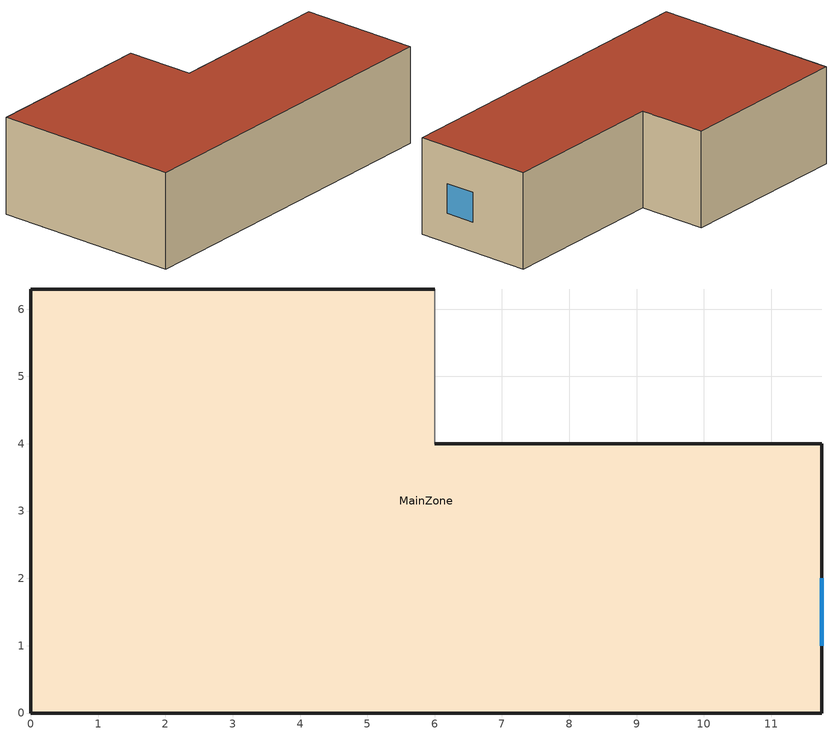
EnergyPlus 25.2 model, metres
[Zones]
MainZone
 floor outside (External_Wall_Cons): 0,0 0,6.3 6,6.3 6,4 11.75,4 11.75,0 z0
 wall outside (External_Wall_Cons): 6,6.3 0,6.3 0,0 11.75,0 11.75,4 6,4 z0:3.25
 wall adiabatic (External_Wall_Cons): 6,4 6,6.3 z0:3.25
 window (DoublePane_Cons): 11.75,1 11.75,2 z1:2
 roof outside (External_Wall_Cons): 0,0 11.75,0 11.75,4 6,4 6,6.3 0,6.3 z3.25
[Building]
Recuperator Room: North Axis {deg}=0; Terrain=City; Loads Convergence Tolerance Value=0.04; Temperature Convergence Tolerance Value {deltaC}=0.4; Solar Distribution=FullExterior; Maximum Number of Warmup Days=25; Minimum Number of Warmup Days=6
[Site:Location]
Kyiv_UA: 50.45, 30.52, 2, 179
[Material]
Concrete_Mat: MediumRough, 0.38, 1.74, 2400, 840, 0.9, 0.7, 0.7
Insulation_Layer: Rough, 0.1, 0.04, 50, 1200, 0.9, 0.7, 0.7
Gypsum_Board: Smooth, 0.012, 0.16, 800, 1090, 0.9, 0.7, 0.7
[WindowMaterial:SimpleGlazingSystem]
Glass_Mat: U-Factor {W/m2-K}=2.7; Solar Heat Gain Coefficient=0.7; Visible Transmittance=0.8
[Construction]
External_Wall_Cons: Concrete_Mat, Insulation_Layer, Gypsum_Board
DoublePane_Cons: Glass_Mat
[Zone]
MainZone: 0, 0, 0, 0, 1, 1, 3.25, 197.6
[People]
Lab_Students: Zone=MainZone; Number of People Schedule=Lab_Occupancy_Sched; Number of People Calculation Method=People; Number of People=5; Fraction Radiant=0.3; Sensible Heat Fraction=autocalculate; Activity Level Schedule=ActivityLevel; Carbon Dioxide Generation Rate {m3/s-W}=3.82E-8
[ElectricEquipment] Zone=MainZone; Schedule=Equipment_Activity_Sched; Design Level Calculation Method=EquipmentLevel; Fraction Latent=0
Name | Design Level {W} (4x300W) | Fraction Radiant | Fraction Lost | Design Level {W}
Workstations | 1200 | 0.3 | 0.2
3D_Printer_Heat |  | 0.2 | 0.1 | 500
[Lights]
Lab_Lights: Zone=MainZone; Schedule=Lab_Occupancy_Sched; Design Level Calculation Method=Watts/Area; Watts per Zone Floor Area=10; Return Air Fraction=0; Fraction Radiant=0.4; Fraction Visible=0.2; Fraction Replaceable=1
[ZoneContaminantSourceAndSink:Generic:Constant] Zone=MainZone; Schedule=Irregular_Lab_Work; Efficiency of Removal=0; Multiplier=AlwaysOn
Name | Design Generation Rate {m3/s}
Soldering_Emissions | 0.01
Printer_Dust | 0.002
[DesignSpecification:OutdoorAir]
Lab_OutdoorAir_Spec: Outdoor Air Method=Sum; Outdoor Air Flow per Person {m3/s}=0.008; Outdoor Air Flow per Zone Floor Area {m3/s}=0.001
[Controller:MechanicalVentilation]
Lab_Vent_Controller: Availability Schedule=AlwaysOn; Demand Controlled Ventilation=Yes; Baseline Method=IndoorAirQualityProcedure; Zone 1=MainZone; Design Specification Outdoor Air Object Name 1=Lab_OutdoorAir_Spec
[ZoneHVAC:EnergyRecoveryVentilator]
Lab_Recuperator: Availability Schedule=AlwaysOn; Heat Exchanger=Lab_HX; Supply Air Flow Rate {m3/s}=0.04167; Exhaust Air Flow Rate {m3/s}=0.04167; Supply Air Fan=Supply_Fan; Exhaust Air Fan=Exhaust_Fan
[HeatExchanger:AirToAir:SensibleAndLatent]
Lab_HX: Availability Schedule=AlwaysOn; Nominal Supply Air Flow Rate {m3/s}=0.04167; Nominal Sensible Effectiveness at 100% Heating Air Flow=0.85; Nominal Latent Effectiveness at 100% Heating Air Flow=0.85; Nominal Sensible Effectiveness at 100% Cooling Air Flow=0.85; Nominal Latent Effectiveness at 100% Cooling Air Flow=0.85
[Fan:SystemModel] Availability Schedule=AlwaysOn; Design Maximum Air Flow Rate {m3/s}=0.04167; Speed Control Method=Continuous; Electric Power Minimum Flow Rate Fraction=0.1; Design Pressure Rise {Pa}=75; Motor Efficiency=0.9; Motor In Air Stream Fraction=1; Design Electrical Power Consumption=autocalculate; Design Power Sizing Method=PowerPerFlowPerPressure; Electric Power Per Unit Flow Rate Per Unit Pressure=1.66667; Fan Total Efficiency=0.7; Electric Power Function of Flow Fraction Curve=FanPowerCurve
Supply_Fan; Exhaust_Fan
[ZoneInfiltration:DesignFlowRate]
Lab_Infiltration: Zone=MainZone; Schedule=AlwaysOn; Design Flow Rate Calculation Method=Flow/Zone; Design Flow Rate {m3/s}=0.015; Constant Term Coefficient=0.2; Temperature Term Coefficient=0; Velocity Term Coefficient=0; Velocity Squared Term Coefficient=0.032
[ZoneControl:Thermostat]
MainZone_Thermostat: Zone=MainZone; Control Type Schedule=ZoneControl_DualSetpoint; Control 1=Lab_Temperature_Setpoints
[ThermostatSetpoint:DualSetpoint]
Lab_Temperature_Setpoints: Heating Setpoint Temperature Schedule=Heating_Setpoint_Sched; Cooling Setpoint Temperature Schedule=Cooling_Setpoint_Sched
[ZoneHVAC:Baseboard:Convective:Electric]
Lab_Heater: Availability Schedule=HVACAvailability; Heating Design Capacity Method=HeatingDesignCapacity; Heating Design Capacity {W}=5000; Efficiency=1
[Zone equipment]
MainZone: Lab_Recuperator, Lab_Heater
[Schedule:Constant]
AlwaysOn: Any Number, 1
ActivityLevel: Any Number, 120
[Schedule:Compact]
Lab_Occupancy_Sched: Through: 12/31, For: Weekdays, Until: 09:00, 0, Until: 13:00, 1, Until: 14:00, 0.1, Until: 18:00, 1, Until: 24:00, 0, For: AllOtherDays, Until: 24:00, 0
Equipment_Activity_Sched: Through: 12/31, For: Weekdays, Until: 09:15, 0, Until: 13:00, 1, Until: 14:15, 0, Until: 18:00, 1, Until: 24:00, 0, For: AllOtherDays, Until: 24:00, 0
Cooling_Setpoint_Sched: Through: 12/31, For: AllDays, Until: 24:00, 25
Irregular_Lab_Work: Through: 12/31, For: Weekdays, Until: 10:00, 0, Until: 10:45, 1, Until: 14:00, 0, Until: 14:30, 1, Until: 16:00, 0, Until: 16:45, 1, Until: 24:00, 0, For: AllOtherDays, Until: 24:00, 0
HVACAvailability: Any Number, Through: 12/31, For: AllDays, Until: 24:00, 1
ZoneControl_DualSetpoint: Any Number, Through: 12/31, For: AllDays, Until: 24:00, 4
Heating_Setpoint_Sched: Through: 12/31, For: Weekdays, Until: 07:00, 16, Until: 19:00, 21, Until: 24:00, 16, For: AllOtherDays, Until: 24:00, 16
[Curve:Cubic]
FanPowerCurve: Coefficient1 Constant=0.0408; Coefficient2 x=0.088; Coefficient3 x**2=-0.0729; Coefficient4 x**3=0.9437; Minimum Value of x=0; Maximum Value of x=1
